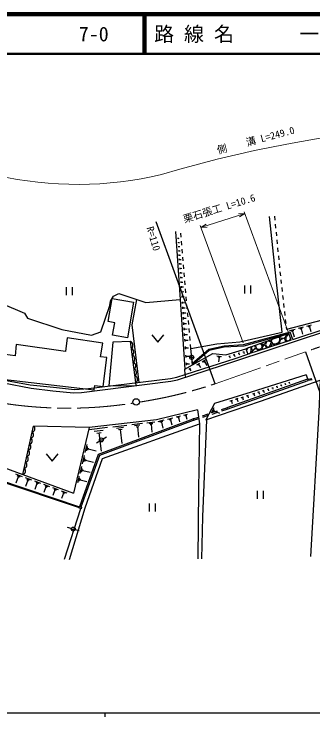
# Model space of a CAD drawing. Units: millimetres, scale not verified. Extents: x 40000 to 680000, y 20000 to 380000.
# Drawn here: x 145311 to 220146, y 204000 to 380000 of the extents above; entities that cross this region are included whole.
import ezdxf
from ezdxf.enums import TextEntityAlignment as Align

# ---------------------------------------------------------------- set-up
doc = ezdxf.new("R2010")
doc.units = ezdxf.units.MM
doc.header["$LTSCALE"] = 1000
doc.linetypes.add('CHAIN', pattern=[18.5, 12, -1.5, 3.5, -1.5])
for name, color, linetype, lineweight in [('M-BGD', 7, 'Continuous', 25), ('M-BGD-EXST', 7, 'Continuous', 25), ('M-BMK', 2, 'CHAIN', 13), ('M-BMK-SRVR', 3, 'Continuous', 25), ('M-STR-HTXT', 7, 'Continuous', 13), ('M-TTL', 2, 'Continuous', 140), ('M-TTL-BAND', 7, 'Continuous', 25), ('M-TTL-LINE', 7, 'Continuous', 50)]:
    doc.layers.add(name, color=color, linetype=linetype, lineweight=lineweight)
doc.layers.add('M-TTL-TXT', color=7, linetype='Continuous')
doc.styles.add('ＭＳ ゴシック', font='')
doc.styles.get('ＭＳ ゴシック').set_extended_font_data('MS Gothic')

msp = doc.modelspace()

# ---------------------------------------------------------------- linework, layer by layer
at = {"layer": 'M-BGD'}
for p, q in [((210512, 329405), (210610, 328410)), ((210708, 327415), (210807, 326420)), ((186400, 323722), (186386, 323934)), ((186393, 323828), (186658, 323846)), ((187133, 324148), (187047, 325144)), ((210905, 325425), (211003, 324429)), ((186471, 322689), (186455, 322916)), ((186463, 322803), (186747, 322822)), ((187306, 322156), (187220, 323152)), ((211101, 323434), (211199, 322439)), ((186542, 321641), (186526, 321883)), ((186534, 321762), (186837, 321783)), ((186615, 320577), (186597, 320835)), ((186606, 320706), (186929, 320728)), ((187480, 320163), (187393, 321159)), ((211297, 321444), (211395, 320449)), ((186689, 319497), (186670, 319771)), ((186679, 319634), (187022, 319657)), ((186763, 318400), (186744, 318691)), ((186754, 318545), (187116, 318570)), ((187653, 318171), (187566, 319167)), ((211493, 319454), (211591, 318458)), ((186839, 317287), (186818, 317594)), ((186829, 317441), (187212, 317467)), ((187826, 316178), (187739, 317174)), ((211689, 317463), (211787, 316468)), ((186916, 316158), (186894, 316481)), ((186905, 316319), (187309, 316347)), ((186995, 315011), (186971, 315351)), ((186983, 315181), (187408, 315210)), ((187999, 314186), (187912, 315182)), ((211896, 315474), (212006, 314480)), ((187074, 313847), (187050, 314204)), ((187062, 314026), (187508, 314056)), ((212115, 313486), (212225, 312492)), ((158339, 311634), (158339, 309634)), ((159839, 311634), (159839, 309634)), ((187155, 312666), (187129, 313040)), ((187142, 312853), (187610, 312885)), ((187237, 311466), (187210, 311859)), ((187223, 311662), (187714, 311696)), ((188172, 312193), (188086, 313189)), ((203050, 312066), (203050, 310066)), ((204550, 312066), (204550, 310066)), ((187320, 310249), (187292, 310659)), ((187415, 310359), (187401, 310564)), ((187408, 310461), (187818, 310489)), ((188345, 310201), (188259, 311197)), ((212335, 311498), (212445, 310504)), ((187404, 309013), (187375, 309442)), ((187504, 309128), (187489, 309342)), ((187496, 309235), (187925, 309264)), ((188519, 308208), (188432, 309204)), ((212555, 309510), (212664, 308516)), ((187505, 307483), (187475, 307937)), ((187588, 306198), (187557, 306674)), ((187611, 307604), (187596, 307831)), ((187603, 307718), (188057, 307747)), ((187699, 306325), (187684, 306563)), ((187691, 306444), (188167, 306475)), ((188692, 306216), (188605, 307212)), ((212774, 307522), (212884, 306528)), ((187673, 304890), (187640, 305388)), ((187789, 305022), (187773, 305272)), ((187781, 305147), (188280, 305179)), ((188865, 304223), (188778, 305219)), ((212994, 305534), (213103, 304540)), ((233622, 306227), (213488, 301056)), ((187759, 303558), (187725, 304080)), ((187847, 302202), (187812, 302748)), ((187881, 303697), (187864, 303958)), ((187873, 303827), (188395, 303861)), ((189038, 302231), (188951, 303227)), ((213213, 303546), (213323, 302553)), ((187936, 300822), (187899, 301392)), ((187974, 302347), (187957, 302620)), ((187966, 302484), (188511, 302519)), ((188069, 300974), (188051, 301258)), ((188060, 301116), (188630, 301153)), ((189211, 300238), (189125, 301234)), ((213433, 301559), (213488, 301056)), ((214260, 300738), (215669, 301100)), ((216503, 301315), (217794, 301646)), ((216868, 301236), (217513, 301402)), ((217070, 301116), (217393, 301199)), ((217232, 301158), (217563, 299867)), ((218625, 301859), (219803, 302162)), ((218957, 301788), (219547, 301939)), ((219143, 301678), (219437, 301754)), ((219290, 301716), (219592, 300538)), ((179786, 299673), (181286, 297873)), ((181286, 297873), (182786, 299673)), ((188027, 299417), (187989, 300011)), ((188166, 299575), (188147, 299872)), ((188157, 299724), (188751, 299762)), ((189384, 298246), (189298, 299242)), ((213218, 299099), (213390, 299292)), ((213390, 299292), (213502, 299502)), ((213639, 299419), (213501, 299197)), ((213502, 299502), (213539, 299705)), ((213539, 299705), (213511, 299792)), ((213783, 299693), (213639, 299419)), ((213952, 299932), (213783, 299693)), ((214035, 299978), (213952, 299932)), ((214657, 300653), (215362, 300834)), ((214879, 300522), (215231, 300612)), ((215055, 300567), (215417, 299158)), ((175835, 287702), (174483, 297983)), ((188120, 297987), (188080, 298606)), ((188265, 298152), (188245, 298462)), ((188255, 298307), (188874, 298347)), ((214659, 298382), (203879, 294819)), ((206989, 297480), (207135, 297415)), ((208029, 297418), (208214, 297531)), ((208214, 297531), (208310, 297636)), ((208345, 297482), (208286, 297291)), ((208310, 297636), (208346, 297758)), ((208453, 297664), (208345, 297482)), ((208349, 297922), (208346, 297961)), ((208346, 297758), (208349, 297922)), ((208532, 297852), (208453, 297664)), ((208637, 298005), (208532, 297852)), ((208822, 298084), (208637, 298005)), ((209085, 298065), (208822, 298084)), ((209078, 298221), (209146, 298225)), ((209355, 298002), (209085, 298065)), ((209146, 298225), (209394, 298306)), ((209565, 297892), (209355, 298002)), ((209394, 298306), (209420, 298342)), ((209501, 297178), (209612, 297486)), ((209650, 297734), (209565, 297892)), ((209612, 297486), (209650, 297734)), ((209813, 298481), (209661, 298284)), ((209661, 298284), (209694, 298031)), ((209694, 298031), (209842, 297738)), ((209814, 298482), (209813, 298481)), ((209842, 297738), (210059, 297497)), ((210059, 297497), (210301, 297397)), ((210301, 297397), (210611, 297441)), ((210611, 297441), (210981, 297549)), ((210981, 297549), (211328, 297685)), ((211352, 298972), (211112, 298942)), ((211328, 297685), (211568, 297811)), ((211638, 298971), (211352, 298972)), ((211568, 297811), (211710, 298010)), ((211820, 298890), (211638, 298971)), ((211710, 298010), (211824, 298333)), ((211794, 297882), (211789, 297670)), ((211789, 297670), (211880, 297512)), ((211865, 298109), (211794, 297882)), ((211802, 299187), (211888, 299040)), ((211872, 298665), (211820, 298890)), ((211824, 298333), (211872, 298665)), ((211974, 298310), (211865, 298109)), ((211880, 297512), (211942, 297484)), ((211888, 299040), (212104, 298942)), ((212156, 298477), (211974, 298310)), ((212104, 298942), (212401, 298881)), ((212398, 298631), (212156, 298477)), ((212666, 298750), (212398, 298631)), ((212401, 298881), (212720, 298875)), ((212925, 298813), (212666, 298750)), ((212720, 298875), (212998, 298946)), ((213118, 298710), (212925, 298813)), ((212998, 298946), (213218, 299099)), ((213235, 298460), (213118, 298710)), ((213293, 298164), (213235, 298460)), ((213308, 297935), (213293, 298164)), ((213397, 298986), (213336, 298738)), ((213336, 298738), (213342, 298504)), ((213342, 298504), (213437, 298336)), ((213501, 299197), (213397, 298986)), ((213437, 298336), (213622, 298248)), ((213622, 298248), (213854, 298209)), ((213854, 298209), (214107, 298225)), ((214107, 298225), (214354, 298306)), ((214354, 298306), (214531, 298553)), ((214531, 298553), (214557, 298694)), ((188242, 296103), (188202, 296722)), ((188387, 296268), (188367, 296577)), ((188377, 296423), (188996, 296463)), ((189557, 296253), (189471, 297249)), ((203402, 296073), (203506, 296126)), ((203531, 295935), (203495, 295829)), ((203506, 296126), (203602, 296190)), ((203649, 296155), (203531, 295935)), ((203602, 296190), (203637, 296271)), ((203637, 296271), (203638, 296292)), ((203801, 296308), (203649, 296155)), ((203929, 296395), (203801, 296308)), ((204408, 296565), (204405, 296564)), ((204582, 296492), (204408, 296565)), ((204657, 296308), (204582, 296492)), ((204655, 295643), (204669, 295865)), ((204672, 296078), (204657, 296308)), ((204669, 295865), (204672, 296078)), ((204755, 296688), (204769, 296372)), ((204769, 296372), (204877, 295974)), ((204877, 295974), (205072, 295869)), ((205074, 295685), (204893, 295494)), ((205072, 295869), (205314, 295998)), ((205315, 295891), (205074, 295685)), ((205314, 295998), (205533, 296137)), ((205582, 296063), (205315, 295891)), ((205533, 296137), (205691, 296292)), ((205840, 296151), (205582, 296063)), ((205709, 296718), (205608, 296991)), ((205691, 296292), (205750, 296471)), ((205750, 296471), (205709, 296718)), ((205794, 297057), (205775, 296936)), ((205775, 296936), (205867, 296645)), ((206083, 296074), (205840, 296151)), ((205867, 296645), (206026, 296369)), ((206026, 296369), (206190, 296181)), ((206310, 295881), (206083, 296074)), ((206190, 296181), (206361, 296093)), ((206458, 295671), (206310, 295881)), ((206361, 296093), (206560, 296052)), ((206560, 296052), (206780, 296067)), ((206672, 295933), (206593, 295717)), ((206593, 295717), (206593, 295716)), ((206864, 296021), (206672, 295933)), ((206780, 296067), (207013, 296147)), ((206826, 297414), (206794, 297411)), ((207058, 297361), (206826, 297414)), ((207126, 296000), (206864, 296021)), ((207013, 296147), (207219, 296290)), ((207262, 297223), (207058, 297361)), ((207333, 295960), (207126, 296000)), ((207135, 297415), (207433, 297353)), ((207219, 296290), (207359, 296463)), ((207406, 297038), (207262, 297223)), ((207359, 296463), (207438, 296653)), ((207461, 296847), (207406, 297038)), ((207433, 297353), (207751, 297348)), ((207438, 296653), (207461, 296847)), ((207524, 296665), (207472, 296365)), ((207472, 296365), (207547, 296160)), ((207674, 296943), (207524, 296665)), ((207547, 296160), (207677, 296074)), ((207892, 297081), (207674, 296943)), ((207751, 297348), (208029, 297418)), ((208136, 297013), (207892, 297081)), ((208365, 296841), (208136, 297013)), ((208286, 297291), (208325, 297087)), ((208325, 297087), (208430, 296897)), ((208534, 296623), (208365, 296841)), ((208430, 296897), (208571, 296748)), ((208601, 296416), (208534, 296623)), ((208571, 296748), (208697, 296656)), ((208600, 296379), (208601, 296416)), ((208697, 296656), (208798, 296607)), ((208798, 296607), (208920, 296613)), ((208920, 296613), (209108, 296689)), ((209108, 296689), (209329, 296886)), ((209329, 296886), (209501, 297178)), ((209781, 297167), (209709, 296843)), ((209709, 296843), (209713, 296747)), ((209874, 297289), (209781, 297167)), ((209921, 297346), (209874, 297289)), ((209994, 297369), (209921, 297346)), ((210165, 297388), (209994, 297369)), ((210383, 297281), (210165, 297388)), ((210554, 297025), (210383, 297281)), ((210770, 297167), (210759, 297093)), ((210963, 297293), (210770, 297167)), ((211227, 297359), (210963, 297293)), ((211517, 297390), (211227, 297359)), ((211711, 297407), (211517, 297390)), ((188379, 293988), (188339, 294607)), ((188524, 294153), (188504, 294462)), ((188514, 294308), (189133, 294348)), ((196092, 294398), (197242, 294268)), ((196363, 294222), (196938, 294157)), ((196490, 294062), (196778, 294029)), ((196634, 294046), (196504, 292896)), ((199047, 294331), (199459, 294459)), ((199182, 294260), (199388, 294324)), ((199285, 294292), (199413, 293880)), ((200228, 294698), (200630, 294822)), ((200360, 294628), (200560, 294691)), ((200460, 294659), (200585, 294258)), ((201402, 295062), (201787, 295182)), ((201528, 294995), (201721, 295055)), ((201624, 295025), (201744, 294640)), ((202560, 295422), (202929, 295536)), ((202744, 295479), (202888, 295017)), ((203800, 295025), (203848, 294996)), ((203848, 294996), (204057, 294936)), ((204057, 294936), (204285, 294982)), ((204285, 294982), (204480, 295154)), ((204480, 295154), (204598, 295390)), ((204598, 295390), (204655, 295643)), ((204799, 295342), (204760, 295224)), ((204760, 295224), (204788, 295121)), ((204788, 295121), (204789, 295119)), ((204893, 295494), (204799, 295342)), ((188503, 292071), (188463, 292690)), ((188648, 292235), (188628, 292545)), ((188638, 292390), (189257, 292430)), ((191059, 292186), (191802, 292603)), ((191297, 292198), (191669, 292406)), ((191442, 292157), (191628, 292261)), ((191535, 292209), (191952, 291466)), ((192383, 292930), (193359, 293478)), ((192696, 292945), (193184, 293219)), ((192886, 292891), (193130, 293028)), ((193008, 292960), (193556, 291983)), ((189063, 291085), (189467, 291305)), ((189219, 291039), (189421, 291149)), ((189320, 291094), (189540, 290690)), ((218430, 289650), (218936, 288258)), ((218810, 288605), (219876, 288729)), ((198675, 281074), (218936, 288258)), ((212028, 287107), (212293, 287191)), ((212160, 287149), (212265, 286818)), ((213070, 287436), (213307, 287511)), ((213188, 287473), (213282, 287178)), ((214084, 287756), (214292, 287821)), ((214188, 287789), (214270, 287528)), ((219949, 288384), (218936, 288258)), ((206349, 285317), (206771, 285450)), ((206488, 285245), (206698, 285311)), ((206593, 285278), (206726, 284856)), ((207550, 285695), (207938, 285818)), ((207678, 285629), (207872, 285690)), ((207775, 285659), (207897, 285271)), ((208717, 286063), (209074, 286176)), ((208896, 286120), (209036, 285674)), ((209852, 286421), (210177, 286524)), ((210015, 286473), (210143, 286066)), ((210955, 286769), (211250, 286862)), ((211103, 286816), (211219, 286447)), ((200797, 283596), (201393, 283780)), ((200992, 283493), (201290, 283585)), ((201141, 283539), (201325, 282943)), ((202181, 284022), (202731, 284191)), ((202360, 283927), (202636, 284012)), ((202498, 283969), (202667, 283419)), ((203517, 284434), (204024, 284589)), ((203683, 284346), (203936, 284424)), ((203810, 284385), (203965, 283879)), ((205114, 284927), (205569, 285071)), ((205264, 284849), (205491, 284921)), ((205377, 284885), (205521, 284430)), ((199367, 283156), (200009, 283354)), ((199577, 283045), (199898, 283144)), ((199737, 283094), (199935, 282451)), ((191242, 280903), (191730, 277414)), ((192477, 279413), (193901, 279886)), ((194786, 280156), (195397, 281484)), ((194850, 280201), (196273, 280674)), ((194920, 279837), (196345, 280307)), ((195105, 280412), (195410, 281075)), ((195347, 280501), (195500, 280833)), ((195423, 280667), (196751, 280055)), ((197222, 280990), (198561, 281435)), ((197295, 280619), (198675, 281074)), ((181396, 278019), (182880, 278376)), ((181811, 277923), (182553, 278101)), ((183768, 278590), (185031, 278894)), ((184122, 278508), (184753, 278660)), ((184318, 278388), (184633, 278464)), ((184475, 278426), (184780, 277162)), ((185909, 279105), (186973, 279361)), ((186207, 279036), (186739, 279164)), ((186372, 278935), (186638, 278999)), ((186505, 278967), (186761, 277902)), ((187841, 279570), (188726, 279783)), ((188088, 279512), (188531, 279619)), ((188226, 279428), (188447, 279482)), ((188336, 279455), (188549, 278570)), ((190177, 278833), (190224, 278162)), ((190190, 278653), (191528, 279098)), ((190216, 278288), (191596, 278743)), ((192546, 279055), (193970, 279525)), ((147528, 264696), (150204, 276829)), ((164103, 276508), (150204, 276829)), ((164147, 276009), (168728, 276531)), ((170058, 276683), (173569, 277083)), ((170986, 276344), (172741, 276544)), ((174793, 277222), (177446, 277525)), ((175494, 276966), (176820, 277118)), ((175863, 276673), (176526, 276748)), ((176195, 276710), (176497, 274057)), ((178584, 277655), (180551, 277879)), ((179104, 277465), (180087, 277577)), ((179377, 277247), (179869, 277303)), ((179623, 277275), (179847, 275308)), ((182041, 277782), (182412, 277871)), ((182227, 277826), (182584, 276342)), ((165357, 275567), (167648, 275828)), ((165995, 275060), (167141, 275190)), ((166568, 275125), (167090, 270544)), ((171475, 275955), (172352, 276055)), ((171914, 276005), (172314, 272495)), ((163119, 270230), (163600, 272244)), ((163491, 270674), (163731, 271681)), ((163803, 270865), (163923, 271369)), ((163863, 271117), (165877, 270636)), ((153345, 269841), (154845, 268041)), ((154845, 268041), (156345, 269841)), ((162444, 267403), (162930, 269440)), ((137398, 268405), (160178, 260063)), ((162820, 267852), (163064, 268870)), ((163136, 268045), (163257, 268555)), ((163197, 268300), (165234, 267814)), ((134596, 265763), (161667, 256643)), ((161854, 264932), (162286, 266740)), ((162188, 265330), (162404, 266234)), ((162468, 265502), (162576, 265954)), ((134559, 265506), (161584, 256402)), ((145699, 264833), (147308, 264244)), ((146356, 264136), (145767, 262527)), ((146028, 264484), (146832, 264190)), ((146155, 264210), (146558, 264062)), ((161313, 262663), (161694, 264260)), ((162522, 265728), (164330, 265297)), ((148084, 263960), (149644, 263388)), ((148721, 263284), (148150, 261724)), ((148403, 263622), (149183, 263336)), ((148526, 263355), (148916, 263213)), ((150419, 263104), (151931, 262551)), ((151037, 262450), (150483, 260938)), ((150728, 262777), (151484, 262500)), ((150848, 262519), (151226, 262381)), ((152706, 262267), (154170, 261731)), ((161608, 263015), (161798, 263813)), ((161855, 263166), (161950, 263566)), ((161903, 263366), (163499, 262985)), ((153304, 261633), (152767, 260169)), ((153005, 261950), (153737, 261682)), ((153121, 261700), (153487, 261566)), ((154944, 261447), (156362, 260928)), ((155523, 260833), (155004, 259415)), ((155234, 261140), (155943, 260881)), ((155346, 260898), (155700, 260768)), ((157136, 260645), (158508, 260142)), ((206215, 260620), (206215, 258620)), ((207715, 260620), (207715, 258620)), ((157697, 260050), (157194, 258678)), ((157416, 260347), (158102, 260096)), ((157525, 260113), (157868, 259987)), ((179142, 257459), (179142, 255459)), ((180642, 257459), (180642, 255459)), ((157962, 243526), (162015, 256170))]:
    msp.add_line(p, q, dxfattribs=at)
for points in [[(189987, 292158), (189557, 296253), (196098, 297453), (201846, 297949), (212454, 300367), (210955, 313612), (209233, 329297)], [(185772, 325587), (186935, 308535), (188064, 291111)], [(81908, 309920), (83573, 306330), (91822, 303790), (104105, 299804), (115388, 295526), (123556, 292167), (127412, 291106), (132668, 290045), (142118, 287879), (142627, 287667), (149619, 286308), (155036, 285628), (160172, 285160), (162195, 285199), (184586, 288075), (186196, 288371), (201120, 293211), (223625, 300690)], [(82130, 310661), (83692, 307200), (92144, 304468), (104399, 300511), (115654, 296063), (124062, 292713), (127625, 291897), (132825, 290693), (142288, 288457), (143433, 288280), (149320, 287141), (155177, 286575), (160481, 285953), (163946, 286266), (184494, 288747), (186033, 289045), (188118, 289716)], [(135890, 310220), (147931, 305085), (148651, 303813), (157296, 301012), (164713, 299569), (167044, 300415), (169293, 307026), (169463, 308086), (170184, 309357), (171540, 310035), (178278, 307743), (186840, 308545), (186967, 308460)], [(175990, 308549), (174801, 302150), (176513, 287783)], [(215094, 298526), (223448, 301287), (228022, 302624), (235145, 304413)], [(215094, 298526), (214411, 300386), (202677, 297164), (197904, 296853), (194076, 296016), (189951, 292496)], [(214659, 298382), (214130, 300012), (202812, 296802), (197941, 296574), (194204, 295757), (189987, 292158)], [(214130, 300012), (203357, 296193), (203879, 294819)], [(174483, 297983), (170064, 297855), (169042, 286881), (175926, 286963), (175835, 287702)], [(188064, 291111), (189987, 292158), (195079, 295017), (198367, 294643), (203357, 296193)], [(188118, 289716), (200913, 293838), (203879, 294819)], [(188282, 289048), (188118, 289716), (188064, 291111)], [(218430, 289650), (204674, 285313), (195525, 282497), (193345, 278373)], [(193345, 278373), (206997, 283106), (221973, 288326), (221634, 280378), (219536, 244140)], [(218810, 288605), (198561, 281435), (198675, 281074)], [(191242, 280903), (180963, 278429), (164103, 276508), (160178, 260063)], [(161772, 256708), (166474, 269796), (190190, 278653)], [(162103, 256593), (166749, 269524), (190216, 278288)], [(193487, 278423), (192456, 254124), (192282, 243613)], [(159224, 243413), (163082, 256342), (167480, 268713), (191730, 277414)], [(191730, 277414), (191455, 260836), (191283, 243607)]]:
    msp.add_lwpolyline(points, dxfattribs=at)
for points in [[(175256, 307895), (173723, 298964), (169998, 299562), (170564, 302690), (168866, 303010), (169844, 308758)], [(140913, 288762), (165369, 285930), (165497, 287008), (167583, 286705), (168524, 293968), (166945, 294181), (167513, 297616), (158639, 298903), (158171, 295514), (145841, 297219), (145562, 294384), (141768, 294961)], [(161698, 256733), (162220, 256553), (162080, 256147), (161558, 256328)]]:
    msp.add_lwpolyline(points, close=True, dxfattribs=at)
for centre, radius, start, end in [((174103, 297062), 997, 307.38338, 67.5953), ((174329, 295348), 997, 307.38338, 67.5953), ((174554, 293634), 997, 307.38338, 67.5953), ((174779, 291921), 997, 307.38338, 67.5953), ((175004, 290207), 997, 307.38338, 67.5953), ((175230, 288494), 997, 307.38338, 67.5953), ((149692, 276146), 853, 282.01044, 53.11677), ((149357, 274630), 853, 282.01044, 53.11677), ((149023, 273113), 853, 282.01044, 53.11677), ((148689, 271597), 853, 282.01044, 53.11677), ((148354, 270080), 853, 282.01044, 53.11677), ((147685, 267047), 853, 282.01044, 53.11677), ((148020, 268563), 853, 282.01044, 53.11677), ((147351, 265530), 853, 282.01044, 53.11677)]:
    msp.add_arc(centre, radius, start, end, dxfattribs=at)
at = {"layer": 'M-BGD-EXST'}
for p, q in [((189287, 294060), (190287, 294060)), ((189735, 294558), (189631, 295552)), ((189839, 293563), (189944, 292569)), ((166766, 273095), (165949, 272518)), ((166674, 273383), (167674, 273383)), ((167599, 273647), (168449, 274175)), ((159631, 251173), (158667, 251439)), ((159613, 251040), (160613, 251040)), ((160601, 250930), (161576, 250709))]:
    msp.add_line(p, q, dxfattribs=at)
for centre in [(189787, 294060), (167174, 273383), (160113, 251040)]:
    msp.add_circle(centre, 500, dxfattribs=at)
at = {"layer": 'M-BMK'}
msp.add_line((195687, 287437), (218243, 295393), dxfattribs=at)
for centre, radius, start, end in [((283827, 114297), 192606, 93.37758, 109.90804), ((158743, 387131), 105822, 251.24983, 278.91559), ((159659, 394635), 113091, 278.66033, 288.57703)]:
    msp.add_arc(centre, radius, start, end, dxfattribs=at)
at = {"layer": 'M-BMK-SRVR'}
for p, q in [((195687, 287437), (180929, 327956)), ((218243, 295393), (230661, 260190))]:
    msp.add_line(p, q, dxfattribs=at)
msp.add_circle((175889, 282878), 800, dxfattribs=at)
at = {"layer": 'M-STR-HTXT'}
for p, q in [((192105, 326578), (203081, 330034)), ((203081, 330034), (201538, 329941)), ((203081, 330034), (201763, 329226)), ((213959, 300406), (202908, 330505)), ((192105, 326578), (193423, 327386)), ((202708, 297697), (191918, 327088)), ((192105, 326578), (193648, 326671))]:
    msp.add_line(p, q, dxfattribs=at)
for centre, radius, start, end in [((273746, 30075), 323022, 79.22279, 106.46421), ((161070, 427681), 90333, 257.14648, 283.52532)]:
    msp.add_arc(centre, radius, start, end, dxfattribs=at)
at = {"layer": 'M-TTL'}
msp.add_line((680000, 380000), (40000, 380000), dxfattribs=at)
at = {"layer": 'M-TTL-BAND'}
for p, q in [((40000, 205000), (579000, 205000)), ((168000, 205000), (168000, 204000))]:
    msp.add_line(p, q, dxfattribs=at)
at = {"layer": 'M-TTL-LINE'}
for p, q in [((177750, 380000), (177750, 370000)), ((178250, 380000), (178250, 370000)), ((40000, 370000), (680000, 370000))]:
    msp.add_line(p, q, dxfattribs=at)

# ---------------------------------------------------------------- texts
at = {"layer": 'M-BMK-SRVR', "style": 'ＭＳ ゴシック'}
msp.add_text('R=110', height=1833, rotation=286.538, dxfattribs=at).set_placement((179331, 326757), align=Align.MIDDLE_LEFT)
at = {"layer": 'M-STR-HTXT', "style": 'ＭＳ ゴシック'}
for s, rotation, p in [('側\u3000\u3000溝 L=249.0', 14.873, (206199, 347022)), (' 栗石張工 L=10.6', 17.131, (196508, 329766))]:
    msp.add_text(s, height=1833, rotation=rotation, dxfattribs=at).set_placement(p, align=Align.BOTTOM_CENTER)
at = {"layer": 'M-TTL-TXT', "style": 'ＭＳ ゴシック'}
for s, p in [('7-0', (161521, 375000)), ('路 線 名', (180380, 375000)), ('一般県道\u3000柿木山口線', (216734, 375000))]:
    msp.add_text(s, height=3666, dxfattribs=at).set_placement(p, align=Align.MIDDLE_LEFT)

doc.saveas('drawing.dxf')
